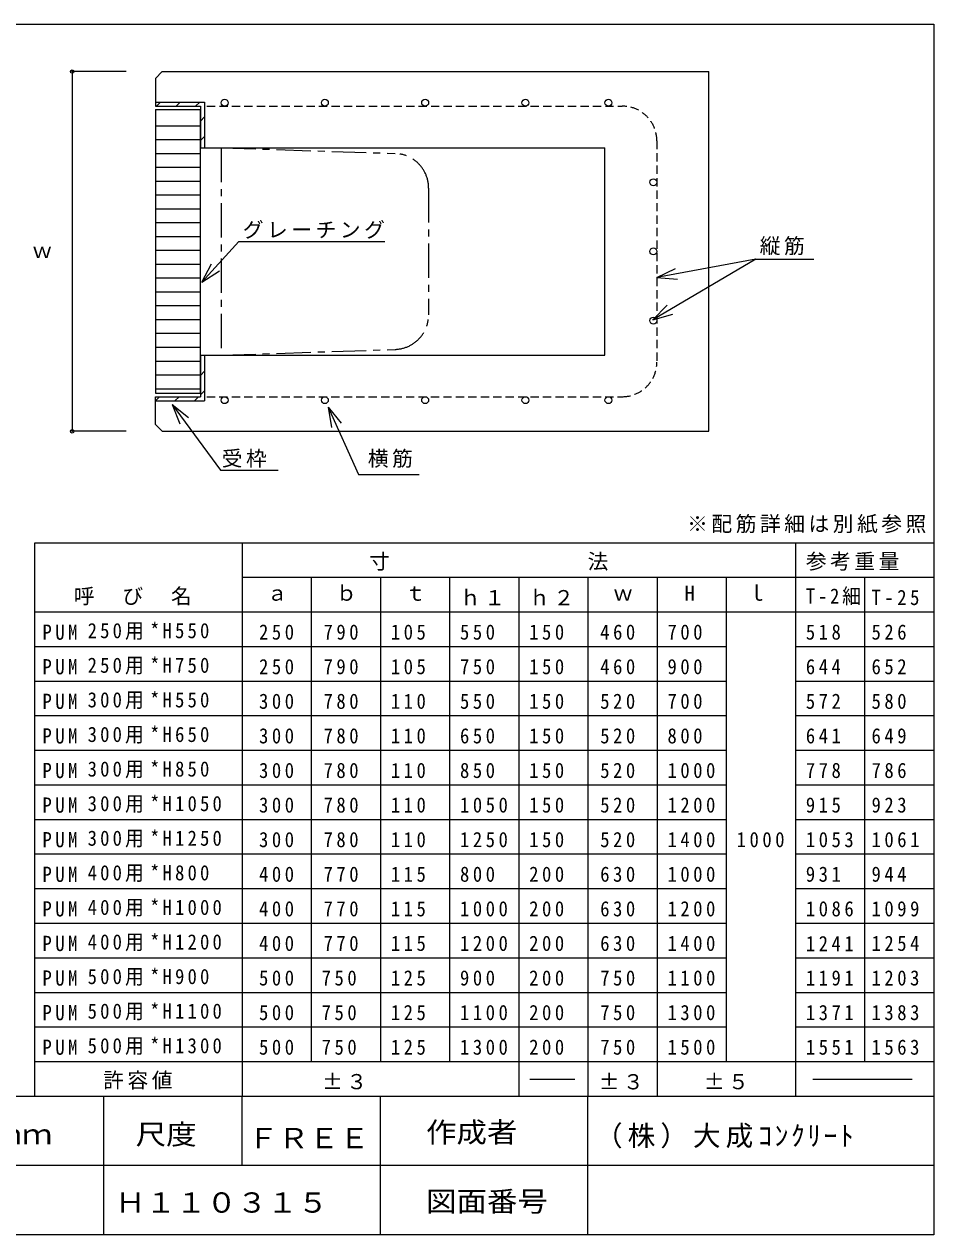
# Model space of a CAD drawing. Units: millimetres, scale not verified. Extents: x -1313 to 1287, y -935 to 815.
# Drawn here: x -28 to 1287, y -935 to 815 of the extents above; entities that cross this region are included whole.
import ezdxf
from ezdxf.enums import TextEntityAlignment as Align

# ---------------------------------------------------------------- set-up
doc = ezdxf.new("R2010")
doc.units = ezdxf.units.MM
doc.header["$LTSCALE"] = 10
doc.header["$PDMODE"] = 32
doc.header["$PDSIZE"] = 5
doc.linetypes.add('CHAIN1', pattern=[8, 5, -1, 1, -1])
doc.linetypes.add('DASHED1', pattern=[1.8, 1.2, -0.6])
doc.layers.add('0-0', color=7, linetype='Continuous')
doc.styles.add('ＭＳ ゴシック', font='')
doc.styles.get('ＭＳ ゴシック').set_extended_font_data('MS Gothic')

msp = doc.modelspace()

# ---------------------------------------------------------------- linework, layer by layer
at = {"layer": '0-0', "color": 2}
for p, q in [((1287.01, 814.67), (1287.01, -935.33)), ((1287.01, -735.33), (-1312.99, -735.33)), ((87.01, -935.33), (87.01, -735.33)), ((287.01, -835.33), (287.01, -735.33)), ((487.01, -935.33), (487.01, -735.33)), ((787.01, -935.33), (787.01, -735.33)), ((1287.01, -835.33), (-1312.99, -835.33)), ((1287.01, -935.33), (-1312.99, -935.33))]:
    msp.add_line(p, q, dxfattribs=at)
at = {"layer": '0-0', "color": 4}
for p, q in [((41.31, 746.19), (41.31, 226.19)), ((119.36, 746.19), (41.31, 746.19)), ((119.36, 226.19), (41.31, 226.19))]:
    msp.add_line(p, q, dxfattribs=at)
at = {"layer": '0-0'}
for p, q in [((171.64, 746.19), (961.64, 746.19)), ((961.64, 226.19), (961.64, 746.19)), ((163.25, 696.19), (169.25, 702.19)), ((191.54, 696.19), (197.54, 702.19)), ((219.82, 696.19), (225.82, 702.19)), ((161.64, 696.19), (226.64, 696.19)), ((161.64, 691.19), (226.64, 691.19)), ((161.64, 691.19), (161.64, 281.19)), ((226.64, 696.19), (226.64, 636.19)), ((226.64, 281.19), (226.64, 691.19)), ((161.64, 667.81), (226.64, 667.81)), ((226.64, 674.73), (232.64, 680.73)), ((161.64, 647.81), (226.64, 647.81)), ((226.64, 646.44), (232.64, 652.44)), ((226.64, 636.19), (811.64, 636.19)), ((811.64, 336.19), (811.64, 636.19)), ((161.64, 627.81), (226.64, 627.81)), ((161.64, 607.81), (226.64, 607.81)), ((161.64, 587.81), (226.64, 587.81)), ((161.64, 567.81), (226.64, 567.81)), ((161.64, 547.81), (226.64, 547.81)), ((161.64, 527.81), (226.64, 527.81)), ((161.64, 507.81), (226.64, 507.81)), ((228.95, 441.63), (282.25, 500.65)), ((282.25, 500.65), (493.58, 500.65)), ((161.64, 487.81), (226.64, 487.81)), ((1029.58, 474.98), (1113.35, 474.98)), ((161.64, 467.81), (226.64, 467.81)), ((228.95, 441.63), (242.61, 468.34)), ((228.95, 441.63), (254.13, 457.93)), ((161.64, 447.81), (226.64, 447.81)), ((886.64, 448.51), (916.55, 446.15)), ((161.64, 427.81), (226.64, 427.81)), ((161.64, 407.81), (226.64, 407.81)), ((161.64, 387.81), (226.64, 387.81)), ((880.66, 387.28), (909.57, 395.3)), ((161.64, 367.81), (226.64, 367.81)), ((161.64, 347.81), (226.64, 347.81)), ((226.64, 336.19), (226.64, 276.19)), ((226.64, 335.32), (227.52, 336.19)), ((226.64, 336.19), (811.64, 336.19)), ((232.64, 336.19), (232.64, 270.19)), ((161.64, 327.81), (226.64, 327.81)), ((161.64, 307.81), (226.64, 307.81)), ((226.64, 307.03), (232.64, 313.03)), ((161.64, 287.81), (226.64, 287.81)), ((161.64, 281.19), (226.64, 281.19)), ((226.64, 278.75), (232.64, 284.75)), ((161.64, 270.32), (167.52, 276.19)), ((161.64, 276.19), (226.64, 276.19)), ((161.64, 236.19), (161.64, 276.19)), ((161.64, 270.19), (232.64, 270.19)), ((185.9, 264.84), (255.59, 169.81)), ((185.9, 264.84), (209.3, 246.07)), ((185.9, 264.84), (196.78, 236.88)), ((189.8, 270.19), (195.8, 276.19)), ((218.09, 270.19), (224.09, 276.19)), ((411.26, 261.12), (455.4, 163.83)), ((411.26, 261.12), (430.3, 237.94)), ((411.26, 261.12), (416.16, 231.52)), ((161.64, 236.19), (171.64, 226.19)), ((171.64, 226.19), (961.64, 226.19)), ((255.59, 169.81), (339.36, 169.81)), ((455.4, 163.83), (542.98, 163.83)), ((-12.99, 64.67), (-12.99, -735.33)), ((1287.01, 64.67), (-12.99, 64.67)), ((287.01, 64.67), (287.01, -735.33)), ((1087.01, 64.67), (1087.01, -735.33)), ((1287.01, 14.67), (287.01, 14.67)), ((387.01, 14.67), (387.01, -685.33)), ((487.01, 14.67), (487.01, -685.33)), ((587.01, 14.67), (587.01, -685.33)), ((687.01, 14.67), (687.01, -735.33)), ((787.01, 14.67), (787.01, -735.33)), ((887.01, 14.67), (887.01, -735.33)), ((987.01, 14.67), (987.01, -685.33)), ((1187.01, 14.67), (1187.01, -685.33)), ((1287.01, -35.33), (-12.99, -35.33)), ((987.01, -85.33), (-12.99, -85.33)), ((1287.01, -85.33), (1087.01, -85.33)), ((987.01, -135.33), (-12.99, -135.33)), ((1287.01, -135.33), (1087.01, -135.33)), ((987.01, -185.33), (-12.99, -185.33)), ((1287.01, -185.33), (1087.01, -185.33)), ((987.01, -235.33), (-12.99, -235.33)), ((1287.01, -235.33), (1087.01, -235.33)), ((987.01, -285.33), (-12.99, -285.33)), ((1287.01, -285.33), (1087.01, -285.33)), ((987.01, -335.33), (-12.99, -335.33)), ((1287.01, -335.33), (1087.01, -335.33)), ((987.01, -385.33), (-12.99, -385.33)), ((1287.01, -385.33), (1087.01, -385.33)), ((987.01, -435.33), (-12.99, -435.33)), ((1287.01, -435.33), (1087.01, -435.33)), ((987.01, -485.33), (-12.99, -485.33)), ((1287.01, -485.33), (1087.01, -485.33)), ((987.01, -535.33), (-12.99, -535.33)), ((1287.01, -535.33), (1087.01, -535.33)), ((987.01, -585.33), (-12.99, -585.33)), ((1287.01, -585.33), (1087.01, -585.33)), ((987.01, -635.33), (-12.99, -635.33)), ((1287.01, -635.33), (1087.01, -635.33)), ((1287.01, -685.33), (-12.99, -685.33)), ((702.98, -710.33), (768.1, -710.33)), ((1112.16, -710.33), (1255.89, -710.33))]:
    msp.add_line(p, q, dxfattribs=at)
at = {"layer": '0-0', "linetype": 'DASHED1'}
for p, q in [((236.14, 696.19), (836.64, 696.19)), ((886.64, 646.19), (886.64, 326.19)), ((235.96, 276.19), (836.64, 276.19))]:
    msp.add_line(p, q, dxfattribs=at)
at = {"layer": '0-0', "linetype": 'CHAIN1'}
for p, q in [((256.64, 636.19), (508.31, 627.8)), ((556.64, 577.83), (556.64, 394.55))]:
    msp.add_line(p, q, dxfattribs=at)
at = {"layer": '0-0', "color": 2}
msp.add_lwpolyline([(-1312.99, -935.33), (-1312.99, 814.67), (1287.01, 814.67)], dxfattribs=at)
at = {"layer": '0-0'}
for points in [[(171.64, 746.19), (161.64, 736.19), (161.64, 696.19)], [(161.64, 702.19), (232.64, 702.19), (232.64, 636.19)], [(1029.58, 474.98), (880.66, 387.28), (901.69, 408.68)], [(1029.58, 474.98), (886.64, 448.51), (913.72, 461.42)]]:
    msp.add_lwpolyline(points, dxfattribs=at)
at = {"layer": '0-0', "linetype": 'CHAIN1'}
msp.add_lwpolyline([(256.64, 636.19), (256.64, 336.19), (508.31, 344.58)], dxfattribs=at)
at = {"layer": '0-0'}
for centre in [(261.64, 701.19), (406.64, 701.19), (551.64, 701.19), (696.64, 701.19), (816.64, 701.19), (881.64, 586.19), (881.64, 486.19), (881.64, 386.19), (261.64, 271.19), (406.64, 271.19), (551.64, 271.19), (696.64, 271.19), (816.64, 271.19)]:
    msp.add_circle(centre, 5, dxfattribs=at)
at = {"layer": '0-0', "linetype": 'DASHED1'}
for centre, start, end in [((836.64, 646.19), 0, 90), ((836.64, 326.19), 270, 0)]:
    msp.add_arc(centre, 50, start, end, dxfattribs=at)
at = {"layer": '0-0', "linetype": 'CHAIN1'}
for centre, start, end in [((506.64, 577.83), 0, 88.09082), ((506.64, 394.55), 271.90918, 0)]:
    msp.add_arc(centre, 50, start, end, dxfattribs=at)
at = {"layer": '0-0', "color": 4}
for p in [(41.31, 746.19), (41.31, 226.19)]:
    msp.add_point(p, dxfattribs=at)

# ---------------------------------------------------------------- texts
at = {"layer": '0-0', "style": 'ＭＳ ゴシック'}
for s, p in [('ｗ', (-17.02, 470.01)), ('ｂ', (422.69, -25.33)), ('ｔ', (522.69, -25.33)), ('H', (926.64, -25.33)), ('ｌ', (1016.35, -25.33)), ('ａ', (322.69, -25.33)), ('ｗ', (822.69, -25.33))]:
    msp.add_text(s, height=21.99, dxfattribs=at).set_placement(p, align=Align.BOTTOM_LEFT)
at = {"layer": '0-0', "style": 'ＭＳ ゴシック', "width": 1.1}
for s, p in [('作成者', (553, -810.57)), ('ｍｍ', (-75.25, -813.54)), ('尺度', (133.17, -813.54)), ('ＦＲＥＥ', (295.36, -818.96)), ('Ｈ１１０３１５', (103.37, -912.16)), ('図面番号', (553, -910.57))]:
    msp.add_text(s, height=29.33, dxfattribs=at).set_placement(p, align=Align.BOTTOM_LEFT)
at = {"layer": '0-0', "attachment_point": 7, "style": 'ＭＳ ゴシック'}
for s, insert, char_height in [('\\T1.17;グレーチング', (287.96, 504.45), 21.99), ('\\T1.17;縦筋', (1035.3, 480.69), 21.99), ('\\T1.17;受枠', (257.5, 173.62), 21.99), ('\\T1.17;横筋', (468.73, 173.35), 21.99), ('\\T1.17;※配筋詳細は別紙参照', (930.39, 78.43), 21.99), ('\\T1.17;寸\u3000\u3000\u3000\u3000\u3000\u3000\u3000\u3000法', (470.65, 24.67), 21.99), ('\\T1.17;参考重量', (1102.01, 24.67), 21.99), ('\\T1.17;呼\u3000び\u3000名', (43.74, -25.48), 21.99), ('\\T1.3;\\W0.9;T-2細', (1102.01, -25.33), 21.99), ('\\T1.17;ｈ１', (602.01, -25.33), 21.99), ('\\T1.17;ｈ２', (702.01, -25.33), 21.99), ('\\T1.38;\\W0.9;T-25', (1197.01, -25.33), 21.99), ('\\T1.34;\\W0.9;250用*H550', (63.69, -75.48), 21.99), ('\\T1.38;\\W0.9;PUM', (-1.65, -75.48), 21.99), ('\\T1.38;\\W0.9;250', (311.45, -75.33), 21.99), ('\\T1.38;\\W0.9;790', (404.74, -75.33), 21.99), ('\\T1.38;\\W0.9;105', (502.01, -75.33), 21.99), ('\\T1.38;\\W0.9;550', (602.01, -75.33), 21.99), ('\\T1.38;\\W0.9;150', (702.01, -75.33), 21.99), ('\\T1.38;\\W0.9;460', (804.74, -75.33), 21.99), ('\\T1.38;\\W0.9;700', (902.01, -75.33), 21.99), ('\\T1.38;\\W0.9;518', (1102.01, -75.33), 21.99), ('\\T1.38;\\W0.9;526', (1197.01, -75.33), 21.99), ('\\T1.38;\\W0.9;PUM', (-1.65, -125.48), 21.99), ('\\T1.34;\\W0.9;250用*H750', (63.69, -125.48), 21.99), ('\\T1.38;\\W0.9;250', (311.45, -125.33), 21.99), ('\\T1.38;\\W0.9;790', (404.74, -125.33), 21.99), ('\\T1.38;\\W0.9;105', (502.01, -125.33), 21.99), ('\\T1.38;\\W0.9;750', (602.01, -125.33), 21.99), ('\\T1.38;\\W0.9;150', (702.01, -125.33), 21.99), ('\\T1.38;\\W0.9;460', (804.74, -125.33), 21.99), ('\\T1.38;\\W0.9;900', (902.01, -125.33), 21.99), ('\\T1.38;\\W0.9;644', (1102.01, -125.33), 21.99), ('\\T1.38;\\W0.9;652', (1197.01, -125.33), 21.99), ('\\T1.38;\\W0.9;PUM', (-1.65, -175.48), 21.99), ('\\T1.34;\\W0.9;300用*H550', (63.69, -175.48), 21.99), ('\\T1.38;\\W0.9;300', (311.45, -175.33), 21.99), ('\\T1.38;\\W0.9;780', (404.74, -175.33), 21.99), ('\\T1.38;\\W0.9;110', (502.01, -175.33), 21.99), ('\\T1.38;\\W0.9;550', (602.01, -175.33), 21.99), ('\\T1.38;\\W0.9;150', (702.01, -175.33), 21.99), ('\\T1.38;\\W0.9;520', (804.74, -175.33), 21.99), ('\\T1.38;\\W0.9;700', (902.01, -175.33), 21.99), ('\\T1.38;\\W0.9;572', (1102.01, -175.33), 21.99), ('\\T1.38;\\W0.9;580', (1197.01, -175.33), 21.99), ('\\T1.38;\\W0.9;PUM', (-1.65, -225.48), 21.99), ('\\T1.34;\\W0.9;300用*H650', (63.69, -225.48), 21.99), ('\\T1.38;\\W0.9;300', (311.45, -225.33), 21.99), ('\\T1.38;\\W0.9;780', (404.74, -225.33), 21.99), ('\\T1.38;\\W0.9;110', (502.01, -225.33), 21.99), ('\\T1.38;\\W0.9;650', (602.01, -225.33), 21.99), ('\\T1.38;\\W0.9;150', (702.01, -225.33), 21.99), ('\\T1.38;\\W0.9;520', (804.74, -225.33), 21.99), ('\\T1.38;\\W0.9;800', (902.01, -225.33), 21.99), ('\\T1.38;\\W0.9;641', (1102.01, -225.33), 21.99), ('\\T1.38;\\W0.9;649', (1197.01, -225.33), 21.99), ('\\T1.38;\\W0.9;PUM', (-1.65, -275.48), 21.99), ('\\T1.34;\\W0.9;300用*H850', (63.69, -275.48), 21.99), ('\\T1.38;\\W0.9;300', (311.45, -275.33), 21.99), ('\\T1.38;\\W0.9;780', (404.74, -275.33), 21.99), ('\\T1.38;\\W0.9;110', (502.01, -275.33), 21.99), ('\\T1.38;\\W0.9;850', (602.01, -275.33), 21.99), ('\\T1.38;\\W0.9;150', (702.01, -275.33), 21.99), ('\\T1.38;\\W0.9;520', (804.74, -275.33), 21.99), ('\\T1.38;\\W0.9;1000', (902.01, -275.33), 21.99), ('\\T1.38;\\W0.9;778', (1102.01, -275.33), 21.99), ('\\T1.38;\\W0.9;786', (1197.01, -275.33), 21.99), ('\\T1.38;\\W0.9;PUM', (-1.65, -325.48), 21.99), ('\\T1.34;\\W0.9;300用*H1050', (63.69, -325.48), 21.99), ('\\T1.38;\\W0.9;300', (311.45, -325.33), 21.99), ('\\T1.38;\\W0.9;780', (404.74, -325.33), 21.99), ('\\T1.38;\\W0.9;110', (502.01, -325.33), 21.99), ('\\T1.38;\\W0.9;1050', (602.01, -325.33), 21.99), ('\\T1.38;\\W0.9;150', (702.01, -325.33), 21.99), ('\\T1.38;\\W0.9;520', (804.74, -325.33), 21.99), ('\\T1.38;\\W0.9;1200', (902.01, -325.33), 21.99), ('\\T1.38;\\W0.9;915', (1102.01, -325.33), 21.99), ('\\T1.38;\\W0.9;923', (1197.01, -325.33), 21.99), ('\\T1.34;\\W0.9;300用*H1250', (63.69, -375.48), 21.99), ('\\T1.38;\\W0.9;PUM', (-1.65, -375.48), 21.99), ('\\T1.38;\\W0.9;300', (311.45, -375.33), 21.99), ('\\T1.38;\\W0.9;780', (404.74, -375.33), 21.99), ('\\T1.38;\\W0.9;110', (502.01, -375.33), 21.99), ('\\T1.38;\\W0.9;1250', (602.01, -375.33), 21.99), ('\\T1.38;\\W0.9;150', (702.01, -375.33), 21.99), ('\\T1.38;\\W0.9;520', (804.74, -375.33), 21.99), ('\\T1.38;\\W0.9;1400', (902.01, -375.33), 21.99), ('\\T1.38;\\W0.9;1000', (1002.01, -375.33), 21.99), ('\\T1.38;\\W0.9;1053', (1102.01, -375.33), 21.99), ('\\T1.38;\\W0.9;1061', (1197.01, -375.33), 21.99), ('\\T1.34;\\W0.9;400用*H800', (63.69, -425.48), 21.99), ('\\T1.38;\\W0.9;PUM', (-1.65, -425.48), 21.99), ('\\T1.38;\\W0.9;400', (311.45, -425.33), 21.99), ('\\T1.38;\\W0.9;770', (404.74, -425.33), 21.99), ('\\T1.38;\\W0.9;115', (502.01, -425.33), 21.99), ('\\T1.38;\\W0.9;800', (602.01, -425.33), 21.99), ('\\T1.38;\\W0.9;200', (702.01, -425.33), 21.99), ('\\T1.38;\\W0.9;630', (804.74, -425.33), 21.99), ('\\T1.38;\\W0.9;1000', (902.01, -425.33), 21.99), ('\\T1.38;\\W0.9;931', (1102.01, -425.33), 21.99), ('\\T1.38;\\W0.9;944', (1197.01, -425.33), 21.99), ('\\T1.38;\\W0.9;PUM', (-1.65, -475.48), 21.99), ('\\T1.34;\\W0.9;400用*H1000', (63.69, -475.48), 21.99), ('\\T1.38;\\W0.9;400', (311.45, -475.33), 21.99), ('\\T1.38;\\W0.9;770', (404.74, -475.33), 21.99), ('\\T1.38;\\W0.9;115', (502.01, -475.33), 21.99), ('\\T1.38;\\W0.9;1000', (602.01, -475.33), 21.99), ('\\T1.38;\\W0.9;200', (702.01, -475.33), 21.99), ('\\T1.38;\\W0.9;630', (804.74, -475.33), 21.99), ('\\T1.38;\\W0.9;1200', (902.01, -475.33), 21.99), ('\\T1.38;\\W0.9;1086', (1102.01, -475.33), 21.99), ('\\T1.38;\\W0.9;1099', (1197.01, -475.33), 21.99), ('\\T1.38;\\W0.9;PUM', (-1.65, -525.48), 21.99), ('\\T1.34;\\W0.9;400用*H1200', (63.69, -525.48), 21.99), ('\\T1.38;\\W0.9;400', (311.45, -525.33), 21.99), ('\\T1.38;\\W0.9;770', (404.74, -525.33), 21.99), ('\\T1.38;\\W0.9;115', (502.01, -525.33), 21.99), ('\\T1.38;\\W0.9;1200', (602.01, -525.33), 21.99), ('\\T1.38;\\W0.9;200', (702.01, -525.33), 21.99), ('\\T1.38;\\W0.9;630', (804.74, -525.33), 21.99), ('\\T1.38;\\W0.9;1400', (902.01, -525.33), 21.99), ('\\T1.38;\\W0.9;1241', (1102.01, -525.33), 21.99), ('\\T1.38;\\W0.9;1254', (1197.01, -525.33), 21.99), ('\\T1.38;\\W0.9;PUM', (-1.65, -575.48), 21.99), ('\\T1.34;\\W0.9;500用*H900', (63.69, -575.48), 21.99), ('\\T1.38;\\W0.9;500', (311.45, -575.33), 21.99), ('\\T1.38;\\W0.9;750', (402.01, -575.33), 21.99), ('\\T1.38;\\W0.9;125', (502.01, -575.33), 21.99), ('\\T1.38;\\W0.9;900', (602.01, -575.33), 21.99), ('\\T1.38;\\W0.9;200', (702.01, -575.33), 21.99), ('\\T1.38;\\W0.9;750', (804.74, -575.33), 21.99), ('\\T1.38;\\W0.9;1100', (902.01, -575.33), 21.99), ('\\T1.38;\\W0.9;1191', (1102.01, -575.33), 21.99), ('\\T1.38;\\W0.9;1203', (1197.01, -575.33), 21.99), ('\\T1.38;\\W0.9;PUM', (-1.65, -625.48), 21.99), ('\\T1.34;\\W0.9;500用*H1100', (63.69, -625.48), 21.99), ('\\T1.38;\\W0.9;500', (311.45, -625.33), 21.99), ('\\T1.38;\\W0.9;750', (402.01, -625.33), 21.99), ('\\T1.38;\\W0.9;125', (502.01, -625.33), 21.99), ('\\T1.38;\\W0.9;1100', (602.01, -625.33), 21.99), ('\\T1.38;\\W0.9;200', (702.01, -625.33), 21.99), ('\\T1.38;\\W0.9;750', (804.74, -625.33), 21.99), ('\\T1.38;\\W0.9;1300', (902.01, -625.33), 21.99), ('\\T1.38;\\W0.9;1371', (1102.01, -625.33), 21.99), ('\\T1.38;\\W0.9;1383', (1197.01, -625.33), 21.99), ('\\T1.38;\\W0.9;PUM', (-1.65, -675.48), 21.99), ('\\T1.34;\\W0.9;500用*H1300', (63.69, -675.48), 21.99), ('\\T1.38;\\W0.9;500', (311.45, -675.33), 21.99), ('\\T1.38;\\W0.9;750', (402.01, -675.33), 21.99), ('\\T1.38;\\W0.9;125', (502.01, -675.33), 21.99), ('\\T1.38;\\W0.9;1300', (602.01, -675.33), 21.99), ('\\T1.38;\\W0.9;200', (702.01, -675.33), 21.99), ('\\T1.38;\\W0.9;750', (804.74, -675.33), 21.99), ('\\T1.38;\\W0.9;1500', (902.01, -675.33), 21.99), ('\\T1.38;\\W0.9;1551', (1102.01, -675.33), 21.99), ('\\T1.38;\\W0.9;1563', (1197.01, -675.33), 21.99), ('\\T1.17;許容値', (86.13, -725.33), 21.99), ('\\T1.17;±３', (402.76, -725.33), 21.99), ('\\T1.17;±３', (802.69, -725.51), 21.99), ('\\T1.17;±５', (954.66, -725.33), 21.99), ('\\T1.18;（株）大成ｺﾝｸﾘｰﾄ', (797.15, -810.57), 29.33)]:
    msp.add_mtext(s, dxfattribs=dict(at, insert=insert, char_height=char_height))

doc.saveas('drawing.dxf')
